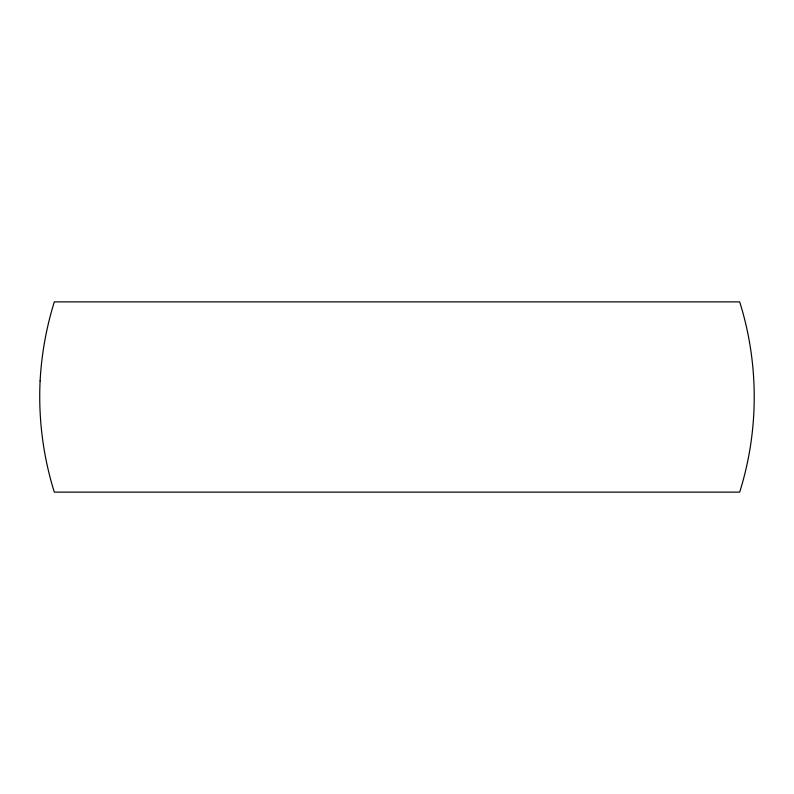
<?xml version="1.0" encoding="UTF-8"?>
<svg xmlns="http://www.w3.org/2000/svg" width="794" height="794" viewBox="0 0 794 794"><rect width="100%" height="100%" fill="white"/><g stroke="black" fill="none" stroke-linecap="round" stroke-linejoin="round"><path stroke-width="1.19" d="M40.107 380.892C38.281 418.428 43.094 456.252 54.32 492.131L739.68 492.131C759.064 430.656 759.064 363.344 739.68 301.869L54.32 301.869C46.33 327.495 41.556 354.094 40.107 380.892"/></g></svg>
